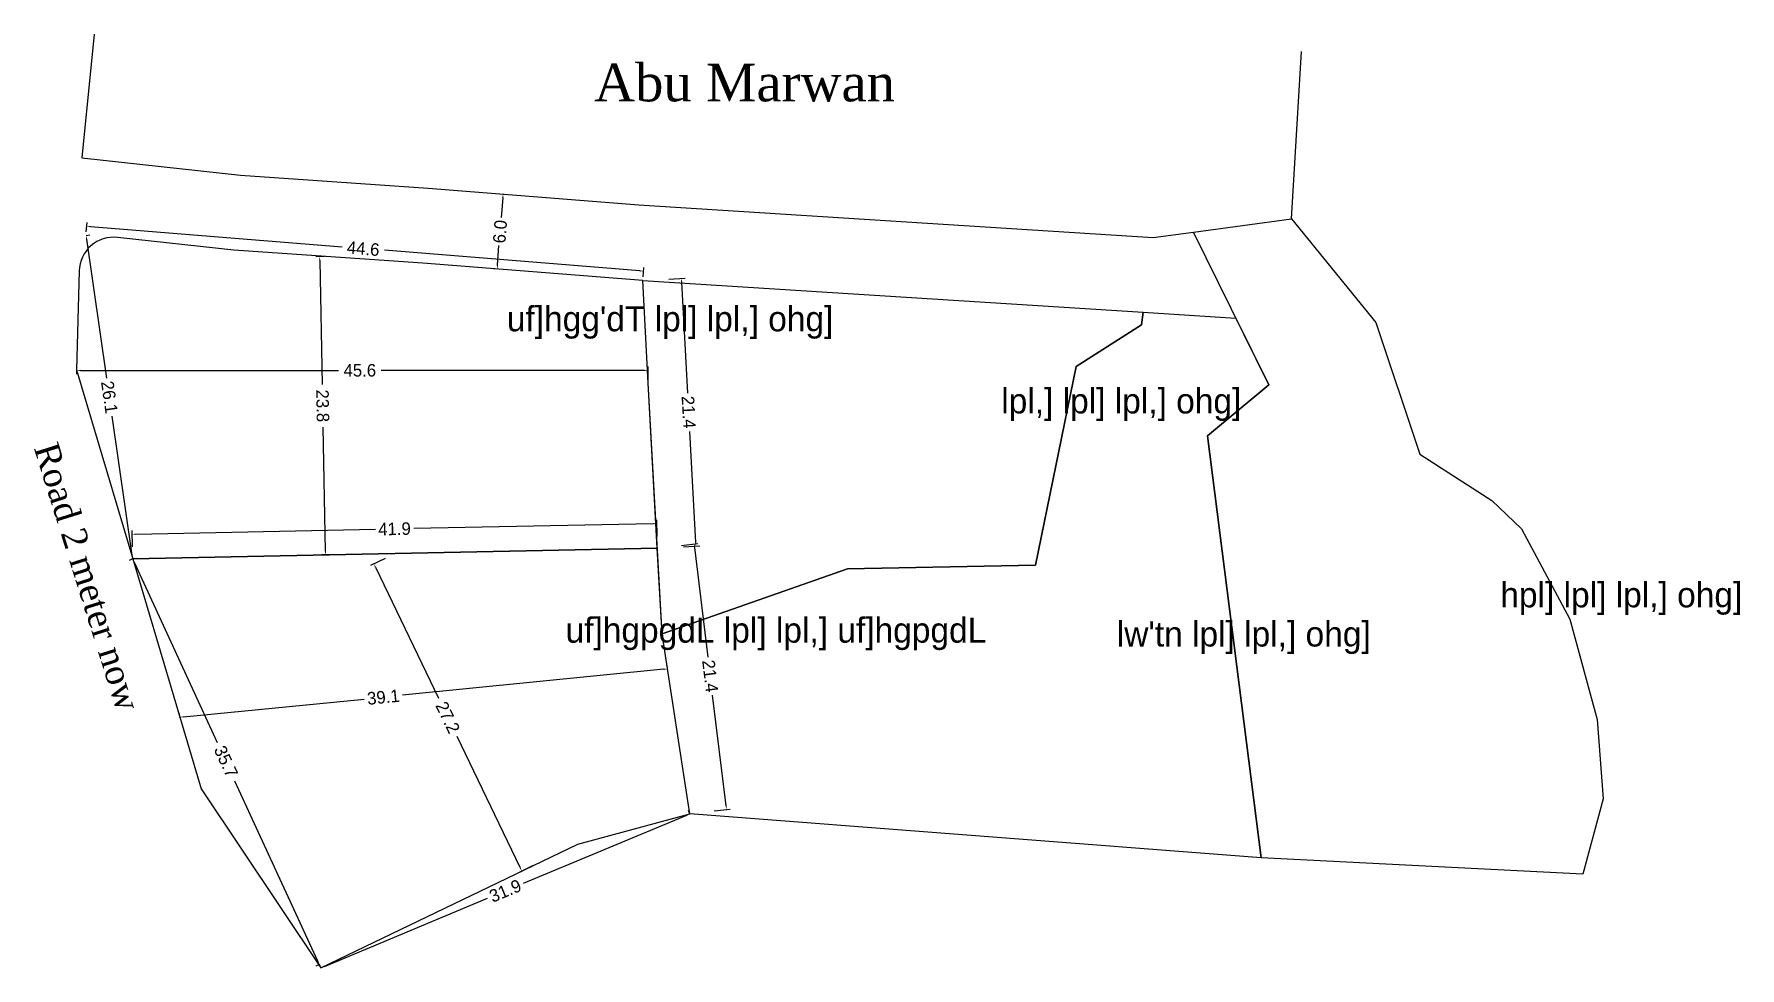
# Model space of a CAD drawing. Header units: inches. Extents: x 154538 to 154674, y 178311 to 178386.
import ezdxf

# ---------------------------------------------------------------- set-up
doc = ezdxf.new("R2010")
doc.units = ezdxf.units.IN
doc.header["$MEASUREMENT"] = 0
doc.layers.add('Dimension', color=2, linetype='Continuous')
doc.layers.add('old-name', color=7, linetype='Continuous')
doc.styles.add('MONOTXT', font='nasek.shx')
doc.styles.add('style1', font='times.ttf', dxfattribs={"height": 1})
doc.dimstyles.get("Standard").update_dxf_attribs({"dimtxt": 1, "dimasz": 0.3, "dimexe": 0.3, "dimexo": 0.3, "dimgap": 0.2, "dimtad": 0, "dimdec": 1, "dimzin": 0, "dimdsep": 46, "dimtxsty": 'Standard', "dimcen": 0.3, "dimadec": 0, "dimazin": 0, "dimtfac": 1, "dimtdec": 1, "dimtofl": 0, "dimtmove": 0, "dimatfit": 3, "dimfxl": 1, "dimfxlon": 1, "dimtolj": 1, "dimtzin": 0, "dimarcsym": 0})

# ---------------------------------------------------------------- blocks, each defined once
blk = doc.blocks.new('*D6')
at = {"color": 0, "lineweight": -2, "transparency": 16777216}
for p, q in [((154588.75, 178366.39), (154590.04, 178366.46)), ((154589.76, 178366.15), (154590.24, 178357.29)), ((154590.89, 178345.36), (154590.41, 178354.22)), ((154589.91, 178345.01), (154591.21, 178345.08))]:
    blk.add_line(p, q, dxfattribs=at)
at = {"color": 0, "transparency": 16777216}
for points in [[(154589.81, 178366.15), (154589.71, 178366.14), (154589.75, 178366.45)], [(154590.94, 178345.37), (154590.84, 178345.36), (154590.91, 178345.06)]]:
    blk.add_solid(points, dxfattribs=at)
at = {"layer": 'Defpoints', "color": 0, "transparency": 16777216}
for p in [(154586.66, 178366.28), (154587.82, 178344.9), (154590.91, 178345.06)]:
    blk.add_point(p, dxfattribs=at)
at = {"color": 0, "transparency": 16777216, "insert": (154590.33, 178355.76), "char_height": 1, "attachment_point": 5, "rotation": 273.1151}
blk.add_mtext('\\A1;21.4', dxfattribs=at)
blk = doc.blocks.new('*D7')
at = {"color": 0, "lineweight": -2, "transparency": 16777216}
for p, q in [((154589.76, 178345.13), (154591.05, 178345.29)), ((154590.79, 178344.96), (154591.86, 178336.21)), ((154593.32, 178324.34), (154592.24, 178333.17)), ((154592.36, 178323.92), (154593.65, 178324.07))]:
    blk.add_line(p, q, dxfattribs=at)
at = {"color": 0, "transparency": 16777216}
for points in [[(154590.84, 178344.96), (154590.74, 178344.95), (154590.76, 178345.26)], [(154593.37, 178324.34), (154593.27, 178324.33), (154593.35, 178324.04)]]:
    blk.add_solid(points, dxfattribs=at)
at = {"layer": 'Defpoints', "color": 0, "transparency": 16777216}
for p in [(154587.82, 178344.9), (154590.42, 178323.68), (154593.35, 178324.04)]:
    blk.add_point(p, dxfattribs=at)
at = {"color": 0, "transparency": 16777216, "insert": (154592.05, 178334.69), "char_height": 1, "attachment_point": 5, "rotation": 276.9735}
blk.add_mtext('\\A1;21.4', dxfattribs=at)
blk = doc.blocks.new('*D8')
at = {"color": 0, "lineweight": -2, "transparency": 16777216}
for p, q in [((154545.9, 178345.02), (154545.88, 178346.32)), ((154546.18, 178346.02), (154565.3, 178346.41)), ((154587.48, 178346.85), (154568.37, 178346.47)), ((154587.8, 178345.86), (154587.77, 178347.16))]:
    blk.add_line(p, q, dxfattribs=at)
at = {"color": 0, "transparency": 16777216}
for points in [[(154546.18, 178346.07), (154546.19, 178345.97), (154545.88, 178346.02)], [(154587.48, 178346.9), (154587.48, 178346.8), (154587.78, 178346.86)]]:
    blk.add_solid(points, dxfattribs=at)
at = {"layer": 'Defpoints', "color": 0, "transparency": 16777216}
for p in [(154587.78, 178346.86), (154587.82, 178344.9), (154545.92, 178344.06)]:
    blk.add_point(p, dxfattribs=at)
at = {"color": 0, "transparency": 16777216, "insert": (154566.83, 178346.44), "char_height": 1, "attachment_point": 5, "rotation": 1.1492}
blk.add_mtext('\\A1;41.9', dxfattribs=at)
blk = doc.blocks.new('*D9')
at = {"color": 0, "lineweight": -2, "transparency": 16777216}
for p, q in [((154590.14, 178323.56), (154577.1, 178318.13)), ((154590.42, 178323.68), (154590.3, 178323.96)), ((154561.23, 178311.51), (154574.27, 178316.95)), ((154560.95, 178311.39), (154560.84, 178311.67))]:
    blk.add_line(p, q, dxfattribs=at)
at = {"color": 0, "transparency": 16777216}
for points in [[(154590.12, 178323.61), (154590.16, 178323.52), (154590.42, 178323.68)], [(154561.21, 178311.55), (154561.25, 178311.46), (154560.95, 178311.39)]]:
    blk.add_solid(points, dxfattribs=at)
at = {"layer": 'Defpoints', "color": 0, "transparency": 16777216}
for p in [(154590.42, 178323.68), (154590.42, 178323.68), (154560.95, 178311.39)]:
    blk.add_point(p, dxfattribs=at)
at = {"color": 0, "transparency": 16777216, "insert": (154575.68, 178317.54), "char_height": 1, "attachment_point": 5, "rotation": 22.6366}
blk.add_mtext('\\A1;31.9', dxfattribs=at)
blk = doc.blocks.new('*D10')
at = {"color": 0, "lineweight": -2, "transparency": 16777216}
for p, q in [((154545.91, 178344.05), (154545.64, 178343.93)), ((154546.04, 178343.78), (154552.66, 178329.4)), ((154560.7, 178311.94), (154554.08, 178326.31)), ((154560.83, 178311.66), (154560.55, 178311.54))]:
    blk.add_line(p, q, dxfattribs=at)
at = {"color": 0, "transparency": 16777216}
for points in [[(154546.09, 178343.8), (154545.99, 178343.76), (154545.91, 178344.05)], [(154560.75, 178311.96), (154560.65, 178311.92), (154560.83, 178311.66)]]:
    blk.add_solid(points, dxfattribs=at)
at = {"layer": 'Defpoints', "color": 0, "transparency": 16777216}
for p in [(154545.92, 178344.06), (154560.83, 178311.66), (154560.84, 178311.67)]:
    blk.add_point(p, dxfattribs=at)
at = {"color": 0, "transparency": 16777216, "insert": (154553.37, 178327.86), "char_height": 1, "attachment_point": 5, "rotation": 294.7219}
blk.add_mtext('\\A1;35.7', dxfattribs=at)
blk = doc.blocks.new('*D11')
at = {"color": 0, "lineweight": -2, "transparency": 16777216}
for p, q in [((154542.19, 178369.87), (154542.49, 178369.91)), ((154542.23, 178369.57), (154543.84, 178358.48)), ((154545.88, 178344.35), (154544.28, 178355.44)), ((154545.92, 178344.06), (154546.22, 178344.1))]:
    blk.add_line(p, q, dxfattribs=at)
at = {"color": 0, "transparency": 16777216}
for points in [[(154542.28, 178369.58), (154542.18, 178369.56), (154542.19, 178369.87)], [(154545.93, 178344.36), (154545.83, 178344.35), (154545.92, 178344.06)]]:
    blk.add_solid(points, dxfattribs=at)
at = {"layer": 'Defpoints', "color": 0, "transparency": 16777216}
for p in [(154542.19, 178369.87), (154545.92, 178344.06), (154545.92, 178344.06)]:
    blk.add_point(p, dxfattribs=at)
at = {"color": 0, "transparency": 16777216, "insert": (154544.06, 178356.96), "char_height": 1, "attachment_point": 5, "rotation": 278.2356}
blk.add_mtext('\\A1;26.1', dxfattribs=at)
blk = doc.blocks.new('*D12')
at = {"color": 0, "lineweight": -2, "transparency": 16777216}
for p, q in [((154542.21, 178370.17), (154542.27, 178370.9)), ((154542.55, 178370.58), (154562.64, 178368.96)), ((154586.42, 178367.04), (154566.02, 178368.69)), ((154586.68, 178366.58), (154586.74, 178367.32))]:
    blk.add_line(p, q, dxfattribs=at)
at = {"color": 0, "transparency": 16777216}
for points in [[(154542.55, 178370.63), (154542.54, 178370.53), (154542.25, 178370.61)], [(154586.42, 178367.09), (154586.41, 178366.99), (154586.72, 178367.02)]]:
    blk.add_solid(points, dxfattribs=at)
at = {"layer": 'Defpoints', "color": 0, "transparency": 16777216}
for p in [(154542.19, 178369.87), (154586.72, 178367.02), (154586.66, 178366.28)]:
    blk.add_point(p, dxfattribs=at)
at = {"color": 0, "transparency": 16777216, "insert": (154564.33, 178368.82), "char_height": 1, "attachment_point": 5, "rotation": 355.3859}
blk.add_mtext('\\A1;44.6', dxfattribs=at)
blk = doc.blocks.new('*D13')
at = {"color": 0, "lineweight": -2, "transparency": 16777216}
for p, q in [((154575.47, 178372.87), (154575.35, 178371.3)), ((154575.5, 178373.17), (154575.8, 178373.15)), ((154575.05, 178367.49), (154575.17, 178369.07)), ((154575.03, 178367.19), (154574.73, 178367.22))]:
    blk.add_line(p, q, dxfattribs=at)
at = {"color": 0, "transparency": 16777216}
for points in [[(154575.42, 178372.88), (154575.52, 178372.87), (154575.5, 178373.17)], [(154575, 178367.5), (154575.1, 178367.49), (154575.03, 178367.19)]]:
    blk.add_solid(points, dxfattribs=at)
at = {"layer": 'Defpoints', "color": 0, "transparency": 16777216}
for p in [(154575.5, 178373.17), (154575.03, 178367.19), (154575.03, 178367.19)]:
    blk.add_point(p, dxfattribs=at)
at = {"color": 0, "transparency": 16777216, "insert": (154575.26, 178370.18), "char_height": 1, "attachment_point": 5, "rotation": 85.4945}
blk.add_mtext('\\A1;6.0', dxfattribs=at)
blk = doc.blocks.new('*D15')
at = {"color": 0, "lineweight": -2, "transparency": 16777216}
for p, q in [((154561.25, 178368.18), (154560.55, 178368.16)), ((154560.86, 178367.87), (154561.06, 178357.97)), ((154561.32, 178344.67), (154561.12, 178354.57)), ((154561.72, 178344.37), (154561.03, 178344.36))]:
    blk.add_line(p, q, dxfattribs=at)
at = {"color": 0, "transparency": 16777216}
for points in [[(154560.91, 178367.87), (154560.81, 178367.87), (154560.85, 178368.17)], [(154561.37, 178344.67), (154561.27, 178344.66), (154561.33, 178344.37)]]:
    blk.add_solid(points, dxfattribs=at)
at = {"layer": 'Defpoints', "color": 0, "transparency": 16777216}
for p in [(154561.55, 178368.18), (154561.33, 178344.37), (154562.02, 178344.38)]:
    blk.add_point(p, dxfattribs=at)
at = {"color": 0, "transparency": 16777216, "insert": (154561.09, 178356.27), "char_height": 1, "attachment_point": 5, "rotation": 271.1492}
blk.add_mtext('\\A1;23.8', dxfattribs=at)
blk = doc.blocks.new('*D16')
at = {"color": 0, "lineweight": -2, "transparency": 16777216}
for p, q in [((154566.08, 178344.09), (154564.91, 178343.53)), ((154565.31, 178343.39), (154570.35, 178332.92)), ((154576.87, 178319.4), (154571.83, 178329.86)), ((154577.9, 178319.56), (154576.73, 178318.99))]:
    blk.add_line(p, q, dxfattribs=at)
at = {"color": 0, "transparency": 16777216}
for points in [[(154565.35, 178343.41), (154565.26, 178343.37), (154565.18, 178343.66)], [(154576.91, 178319.42), (154576.82, 178319.37), (154577, 178319.12)]]:
    blk.add_solid(points, dxfattribs=at)
at = {"layer": 'Defpoints', "color": 0, "transparency": 16777216}
for p in [(154566.87, 178344.48), (154577, 178319.12), (154578.69, 178319.94)]:
    blk.add_point(p, dxfattribs=at)
at = {"color": 0, "transparency": 16777216, "insert": (154571.09, 178331.39), "char_height": 1, "attachment_point": 5, "rotation": 295.7264}
blk.add_mtext('\\A1;27.2', dxfattribs=at)
blk = doc.blocks.new('*D17')
at = {"color": 0, "lineweight": -2, "transparency": 16777216}
for p, q in [((154588.34, 178335.23), (154567.47, 178333.16)), ((154588.63, 178335.26), (154588.6, 178335.55)), ((154549.98, 178331.43), (154564.41, 178332.86)), ((154549.68, 178331.41), (154549.65, 178331.7))]:
    blk.add_line(p, q, dxfattribs=at)
at = {"color": 0, "transparency": 16777216}
for points in [[(154588.33, 178335.28), (154588.34, 178335.18), (154588.63, 178335.26)], [(154549.98, 178331.48), (154549.99, 178331.38), (154549.68, 178331.41)]]:
    blk.add_solid(points, dxfattribs=at)
at = {"layer": 'Defpoints', "color": 0, "transparency": 16777216}
for p in [(154588.63, 178335.26), (154588.63, 178335.26), (154549.68, 178331.41)]:
    blk.add_point(p, dxfattribs=at)
at = {"color": 0, "transparency": 16777216, "insert": (154565.94, 178333.01), "char_height": 1, "attachment_point": 5, "rotation": 5.646}
blk.add_mtext('\\A1;39.1', dxfattribs=at)
blk = doc.blocks.new('*D18')
at = {"color": 0, "lineweight": -2, "transparency": 16777216}
for p, q in [((154541.44, 178359.1), (154541.44, 178358.8)), ((154541.74, 178359.1), (154562.36, 178359.1)), ((154586.78, 178359.1), (154565.76, 178359.1)), ((154587.08, 178358.38), (154587.08, 178359.4))]:
    blk.add_line(p, q, dxfattribs=at)
at = {"color": 0, "transparency": 16777216}
for points in [[(154541.74, 178359.15), (154541.74, 178359.05), (154541.44, 178359.1)], [(154586.78, 178359.15), (154586.78, 178359.05), (154587.08, 178359.1)]]:
    blk.add_solid(points, dxfattribs=at)
at = {"layer": 'Defpoints', "color": 0, "transparency": 16777216}
for p in [(154541.44, 178359.14), (154587.08, 178359.1), (154587.08, 178358.08)]:
    blk.add_point(p, dxfattribs=at)
at = {"color": 0, "transparency": 16777216, "insert": (154564.06, 178359.1), "char_height": 1, "attachment_point": 5}
blk.add_mtext('\\A1;45.6', dxfattribs=at)

msp = doc.modelspace()

# ---------------------------------------------------------------- linework, layer by layer
at = {"layer": 'Dimension', "color": 5}
for points in [[(154542.83, 178385.95), (154541.87, 178376.06), (154554.53, 178374.68), (154569.53, 178373.65), (154586.34, 178372.31), (154627.43, 178369.71), (154630.64, 178370.14), (154638.46, 178371.19), (154639.27, 178384.57)], [(154630.64, 178370.14), (154638.46, 178371.19), (154645.21, 178362.93), (154648.71, 178352.42), (154654.46, 178348.72), (154656.83, 178346.46), (154660.7, 178339.23), (154662.89, 178331.22), (154663.36, 178324.89), (154661.73, 178318.88), (154636.04, 178320.19), (154631.76, 178353.87), (154636.65, 178357.95), (154630.64, 178370.14)]]:
    msp.add_lwpolyline(points, dxfattribs=at)
msp.add_lwpolyline([(154587.08, 178358.08), (154586.66, 178366.28), (154569.09, 178367.66), (154554, 178368.7), (154544.7, 178369.72, 0.438927), (154541.64, 178367.04), (154541.44, 178359.14), (154545.92, 178344.06), (154587.82, 178344.9)], format="xyb", close=True, dxfattribs=at)
for points in [[(154626.63, 178363.75), (154626.5, 178362.74), (154621.28, 178359.4), (154618.03, 178343.54), (154603.01, 178343.25), (154588.2, 178338.07), (154587.08, 178358.08), (154586.66, 178366.28)], [(154590.42, 178323.68), (154588.2, 178338.07), (154603.01, 178343.25), (154618.03, 178343.54), (154621.28, 178359.4), (154626.5, 178362.74), (154626.63, 178363.75), (154634.02, 178363.28), (154636.65, 178357.95), (154631.76, 178353.87), (154636.04, 178320.19)], [(154588.2, 178338.07), (154587.82, 178344.9), (154545.92, 178344.06), (154551.38, 178325.69), (154560.95, 178311.39), (154581.47, 178321.28), (154590.42, 178323.68)]]:
    msp.add_lwpolyline(points, close=True, dxfattribs=at)

# ---------------------------------------------------------------- texts
at = {"style": 'style1'}
msp.add_text('Abu Marwan', height=3, dxfattribs=at).set_placement((154582.77, 178380.58))
msp.add_text('Road 2 meter now', height=2, rotation=287.4831, dxfattribs=at).set_placement((154538.01, 178352.92))
at = {"layer": 'old-name', "linetype": 'Continuous', "style": 'MONOTXT', "text_generation_flag": 6}
for s, p in [("uf]hgg'dT lpl] lpl,] ohg]", (154575.8, 178362.22)), ('lpl,] lpl] lpl,] ohg]', (154615.29, 178355.66)), ('hpl] lpl] lpl,] ohg]', (154655.15, 178340.18)), ('uf]hgpgdL lpl] lpl,] uf]hgpgdL', (154580.49, 178337.36)), ("lw'tn lpl] lpl,] ohg]", (154624.52, 178337.05))]:
    msp.add_text(s, height=2, rotation=180.0004, dxfattribs=at).set_placement(p)

# ---------------------------------------------------------------- dimensions: what is measured, and where the dimension line sits
for p1, p2, distance, picture, middle in [((154575.5, 178373.17), (154575.03, 178367.19), 0, '*D13', (154575.26, 178370.18)), ((154542.19, 178369.87), (154545.92, 178344.06), 0, '*D11', (154544.06, 178356.96)), ((154561.55, 178368.18), (154562.02, 178344.38), -0.69, '*D15', (154561.09, 178356.27)), ((154586.66, 178366.28), (154587.82, 178344.9), 3.09, '*D6', (154590.33, 178355.76)), ((154545.92, 178344.06), (154587.82, 178344.9), 1.96, '*D8', (154566.83, 178346.44)), ((154545.92, 178344.06), (154560.84, 178311.67), -0.01, '*D10', (154553.37, 178327.86)), ((154566.87, 178344.48), (154578.69, 178319.94), -1.88, '*D16', (154571.09, 178331.39)), ((154560.95, 178311.39), (154590.42, 178323.68), 0, '*D9', (154575.68, 178317.54))]:
    dim = msp.add_aligned_dim(p1=p1, p2=p2, distance=distance, dimstyle='Standard')
    dim.commit()
    dim.dimension.update_dxf_attribs({"geometry": picture, "text_midpoint": middle})
for base, p1, p2, angle, picture, middle in [((154586.72, 178367.02), (154542.19, 178369.87), (154586.66, 178366.28), 355.3859, '*D12', (154564.33, 178368.82)), ((154593.35, 178324.04), (154587.82, 178344.9), (154590.42, 178323.68), 276.9735, '*D7', (154592.05, 178334.69)), ((154588.63, 178335.26), (154549.68, 178331.41), (154588.63, 178335.26), 5.646, '*D17', (154565.94, 178333.01))]:
    dim = msp.add_linear_dim(base=base, p1=p1, p2=p2, angle=angle, dimstyle='Standard')
    dim.commit()
    dim.dimension.update_dxf_attribs({"geometry": picture, "text_midpoint": middle, "dimtype": 161})
dim = msp.add_linear_dim(base=(154587.08, 178359.1), p1=(154541.44, 178359.14), p2=(154587.08, 178358.08), dimstyle='Standard')
dim.commit()
dim.dimension.update_dxf_attribs({"geometry": '*D18', "text_midpoint": (154564.06, 178359.1), "dimtype": 160})

doc.saveas('drawing.dxf')
